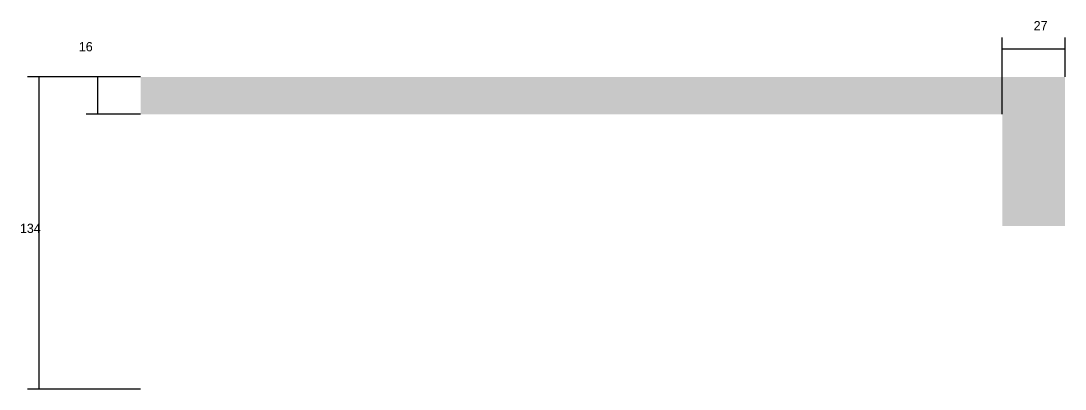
# Model space of a CAD drawing. Header units: metres. Extents: x 4890 to 7004, y 9014 to 10343.
# Drawn here: x 6423.3 to 6871.7, y 9014.5 to 9172.6 of the extents above; entities that cross this region are included whole.
import ezdxf

# ---------------------------------------------------------------- set-up
doc = ezdxf.new("R2010")
doc.units = ezdxf.units.M
doc.layers.add('COTA', color=4, linetype='Continuous')
doc.layers.add('Cota Seção (2x)', color=4, linetype='Continuous')

msp = doc.modelspace()

# ---------------------------------------------------------------- hatches: boundary and pattern name
at = {"layer": 'COTA'}
h = msp.add_hatch(dxfattribs=at)
h.set_pattern_fill('AR-CONC', scale=0.03)
h.paths.add_polyline_path([(6871.7, 9084.5), (6871.7, 9148.5), (6871.7, 9148.5), (6474.7, 9148.5), (6474.7, 9148.5), (6474.7, 9132.5), (6474.7, 9132.5), (6844.7, 9132.5), (6844.7, 9132.5), (6844.7, 9084.5), (6844.7, 9084.5), (6871.7, 9084.5)])

# ---------------------------------------------------------------- linework, layer by layer
at = {"layer": 'Cota Seção (2x)'}
for p, q in [((6844.7, 9132.5), (6844.7, 9165.5)), ((6871.7, 9148.5), (6871.7, 9165.5)), ((6844.7, 9160.5), (6871.7, 9160.5)), ((6474.7, 9148.5), (6426.1, 9148.5)), ((6431.1, 9014.5), (6431.1, 9148.5)), ((6474.7, 9148.5), (6451.3, 9148.5)), ((6456.3, 9132.5), (6456.3, 9148.5)), ((6474.7, 9132.5), (6451.3, 9132.5)), ((6474.7, 9014.5), (6426.1, 9014.5))]:
    msp.add_line(p, q, dxfattribs=at)

# ---------------------------------------------------------------- texts
for s, p in [('27', (6858.2, 9168.5)), ('16', (6448.2, 9159.5)), ('134', (6422.9, 9081.5))]:
    msp.add_text(s, height=4, dxfattribs=at).set_placement(p)

doc.saveas('drawing.dxf')
